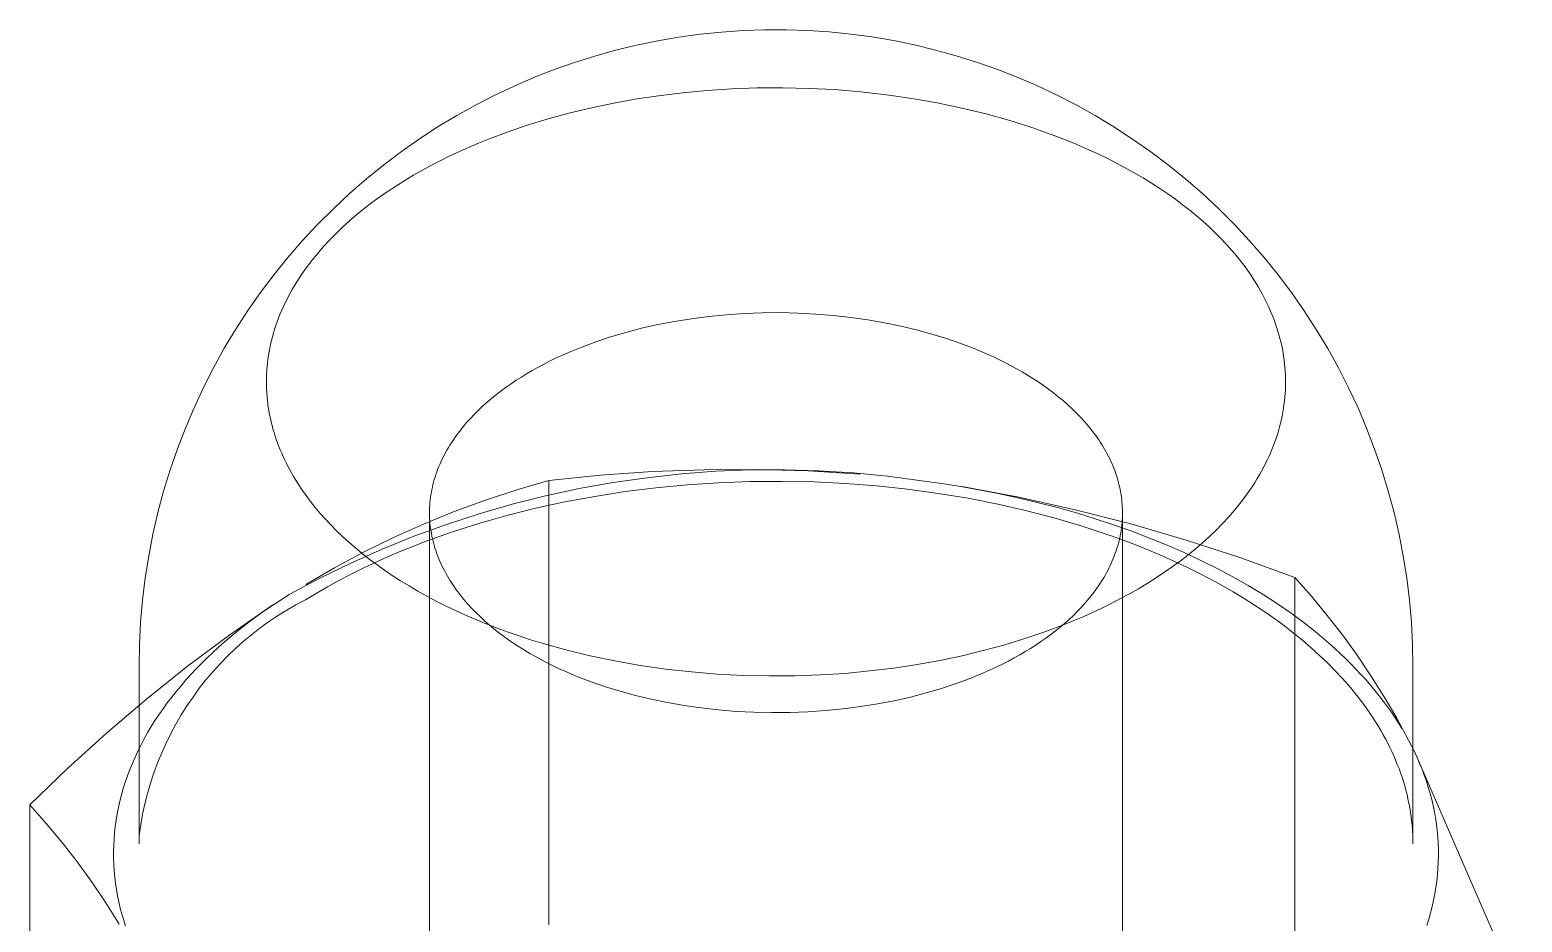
# Model space of a CAD drawing. Header units: millimetres. Extents: x -263 to 4879, y -277 to 2995.
# Drawn here: x 3973.29 to 3986.35, y 2103.64 to 2111.45 of the extents above; entities that cross this region are included whole.
import ezdxf

# ---------------------------------------------------------------- set-up
doc = ezdxf.new("R2010")
doc.units = ezdxf.units.MM
doc.layers.add('ZANO_R', color=7, linetype='Continuous', lineweight=0)

msp = doc.modelspace()

# ---------------------------------------------------------------- linework, layer by layer
at = {"layer": 'ZANO_R'}
for p, q in [((3979.343, 2111.427), (3979.532, 2111.44)), ((3979.532, 2111.44), (3979.72, 2111.446)), ((3979.72, 2111.446), (3979.909, 2111.447)), ((3979.909, 2111.447), (3980.097, 2111.44)), ((3980.097, 2111.44), (3980.285, 2111.428)), ((3978.415, 2111.268), (3978.599, 2111.312)), ((3978.599, 2111.312), (3978.783, 2111.35)), ((3978.783, 2111.35), (3978.969, 2111.382)), ((3978.969, 2111.382), (3979.156, 2111.408)), ((3979.156, 2111.408), (3979.343, 2111.427)), ((3980.285, 2111.428), (3980.473, 2111.409)), ((3980.473, 2111.409), (3980.66, 2111.384)), ((3980.66, 2111.384), (3980.846, 2111.352)), ((3980.846, 2111.352), (3981.03, 2111.314)), ((3981.03, 2111.314), (3981.214, 2111.27)), ((3978.054, 2111.161), (3978.234, 2111.217)), ((3978.234, 2111.217), (3978.415, 2111.268)), ((3981.214, 2111.27), (3981.395, 2111.22)), ((3981.395, 2111.22), (3981.575, 2111.163)), ((3977.7, 2111.029), (3977.876, 2111.098)), ((3977.876, 2111.098), (3978.054, 2111.161)), ((3981.575, 2111.163), (3981.753, 2111.101)), ((3981.753, 2111.101), (3981.929, 2111.033)), ((3977.357, 2110.874), (3977.527, 2110.955)), ((3977.527, 2110.955), (3977.7, 2111.029)), ((3979.214, 2110.916), (3978.999, 2110.896)), ((3979.433, 2110.93), (3979.214, 2110.916)), ((3979.655, 2110.938), (3979.433, 2110.93)), ((3979.879, 2110.939), (3979.655, 2110.938)), ((3980.105, 2110.934), (3979.879, 2110.939)), ((3980.332, 2110.923), (3980.105, 2110.934)), ((3980.559, 2110.904), (3980.332, 2110.923)), ((3981.929, 2111.033), (3982.102, 2110.958)), ((3982.102, 2110.958), (3982.273, 2110.878)), ((3977.024, 2110.696), (3977.189, 2110.788)), ((3977.189, 2110.788), (3977.357, 2110.874)), ((3978.384, 2110.803), (3978.191, 2110.762)), ((3978.583, 2110.839), (3978.384, 2110.803)), ((3978.789, 2110.87), (3978.583, 2110.839)), ((3978.999, 2110.896), (3978.789, 2110.87)), ((3980.785, 2110.879), (3980.559, 2110.904)), ((3981.008, 2110.846), (3980.785, 2110.879)), ((3981.229, 2110.807), (3981.008, 2110.846)), ((3981.446, 2110.762), (3981.229, 2110.807)), ((3982.273, 2110.878), (3982.441, 2110.792)), ((3982.441, 2110.792), (3982.611, 2110.698)), ((3976.863, 2110.599), (3977.024, 2110.696)), ((3977.824, 2110.668), (3977.648, 2110.614)), ((3978.004, 2110.717), (3977.824, 2110.668)), ((3978.191, 2110.762), (3978.004, 2110.717)), ((3981.659, 2110.71), (3981.446, 2110.762)), ((3981.866, 2110.652), (3981.659, 2110.71)), ((3981.967, 2110.621), (3981.866, 2110.652)), ((3982.611, 2110.698), (3982.777, 2110.597)), ((3976.699, 2110.493), (3976.863, 2110.599)), ((3977.474, 2110.555), (3977.301, 2110.49)), ((3977.648, 2110.614), (3977.474, 2110.555)), ((3982.066, 2110.589), (3981.967, 2110.621)), ((3982.164, 2110.555), (3982.066, 2110.589)), ((3982.26, 2110.52), (3982.164, 2110.555)), ((3982.777, 2110.597), (3982.94, 2110.491)), ((3976.54, 2110.381), (3976.699, 2110.493)), ((3977.132, 2110.42), (3977.048, 2110.383)), ((3977.216, 2110.456), (3977.132, 2110.42)), ((3977.301, 2110.49), (3977.216, 2110.456)), ((3982.354, 2110.483), (3982.26, 2110.52)), ((3982.446, 2110.445), (3982.354, 2110.483)), ((3982.536, 2110.406), (3982.446, 2110.445)), ((3982.624, 2110.366), (3982.536, 2110.406)), ((3982.94, 2110.491), (3983.099, 2110.38)), ((3976.234, 2110.142), (3976.385, 2110.264)), ((3976.385, 2110.264), (3976.54, 2110.381)), ((3976.804, 2110.262), (3976.725, 2110.219)), ((3976.884, 2110.304), (3976.804, 2110.262)), ((3976.965, 2110.344), (3976.884, 2110.304)), ((3977.048, 2110.383), (3976.965, 2110.344)), ((3982.71, 2110.325), (3982.624, 2110.366)), ((3982.794, 2110.283), (3982.71, 2110.325)), ((3982.875, 2110.24), (3982.794, 2110.283)), ((3983.099, 2110.38), (3983.255, 2110.263)), ((3983.255, 2110.263), (3983.406, 2110.14)), ((3976.087, 2110.014), (3976.234, 2110.142)), ((3976.571, 2110.129), (3976.496, 2110.082)), ((3976.647, 2110.175), (3976.571, 2110.129)), ((3976.725, 2110.219), (3976.647, 2110.175)), ((3982.954, 2110.196), (3982.875, 2110.24)), ((3983.031, 2110.151), (3982.954, 2110.196)), ((3983.105, 2110.105), (3983.031, 2110.151)), ((3983.406, 2110.14), (3983.552, 2110.013)), ((3975.945, 2109.881), (3976.087, 2110.014)), ((3976.423, 2110.034), (3976.352, 2109.984)), ((3976.496, 2110.082), (3976.423, 2110.034)), ((3983.177, 2110.059), (3983.105, 2110.105)), ((3983.247, 2110.012), (3983.177, 2110.059)), ((3983.314, 2109.964), (3983.247, 2110.012)), ((3983.552, 2110.013), (3983.694, 2109.88)), ((3975.807, 2109.744), (3975.945, 2109.881)), ((3976.215, 2109.882), (3976.149, 2109.829)), ((3976.282, 2109.934), (3976.215, 2109.882)), ((3976.352, 2109.984), (3976.282, 2109.934)), ((3983.378, 2109.916), (3983.314, 2109.964)), ((3983.441, 2109.867), (3983.378, 2109.916)), ((3983.5, 2109.818), (3983.441, 2109.867)), ((3983.694, 2109.88), (3983.832, 2109.742)), ((3975.675, 2109.602), (3975.807, 2109.744)), ((3976.086, 2109.774), (3976.025, 2109.719)), ((3976.149, 2109.829), (3976.086, 2109.774)), ((3983.558, 2109.768), (3983.5, 2109.818)), ((3983.613, 2109.718), (3983.558, 2109.768)), ((3983.832, 2109.742), (3983.964, 2109.6)), ((3975.966, 2109.662), (3975.91, 2109.605)), ((3976.025, 2109.719), (3975.966, 2109.662)), ((3983.665, 2109.668), (3983.613, 2109.718)), ((3983.715, 2109.618), (3983.665, 2109.668)), ((3983.763, 2109.567), (3983.715, 2109.618)), ((3975.547, 2109.455), (3975.675, 2109.602)), ((3975.805, 2109.487), (3975.756, 2109.427)), ((3975.856, 2109.546), (3975.805, 2109.487)), ((3975.91, 2109.605), (3975.856, 2109.546)), ((3983.808, 2109.516), (3983.763, 2109.567)), ((3983.851, 2109.465), (3983.808, 2109.516)), ((3983.964, 2109.6), (3984.092, 2109.453)), ((3975.425, 2109.304), (3975.547, 2109.455)), ((3975.71, 2109.366), (3975.666, 2109.304)), ((3975.756, 2109.427), (3975.71, 2109.366)), ((3983.893, 2109.412), (3983.851, 2109.465)), ((3983.933, 2109.359), (3983.893, 2109.412)), ((3983.971, 2109.304), (3983.933, 2109.359)), ((3984.092, 2109.453), (3984.214, 2109.302)), ((3975.308, 2109.148), (3975.425, 2109.304)), ((3975.626, 2109.242), (3975.606, 2109.211)), ((3975.646, 2109.273), (3975.626, 2109.242)), ((3975.666, 2109.304), (3975.646, 2109.273)), ((3984.007, 2109.249), (3983.971, 2109.304)), ((3984.042, 2109.193), (3984.007, 2109.249)), ((3984.214, 2109.302), (3984.331, 2109.147)), ((3975.196, 2108.989), (3975.308, 2109.148)), ((3975.536, 2109.084), (3975.52, 2109.052)), ((3975.552, 2109.116), (3975.536, 2109.084)), ((3975.57, 2109.147), (3975.552, 2109.116)), ((3975.588, 2109.179), (3975.57, 2109.147)), ((3975.606, 2109.211), (3975.588, 2109.179)), ((3984.074, 2109.136), (3984.042, 2109.193)), ((3984.089, 2109.107), (3984.074, 2109.136)), ((3984.104, 2109.078), (3984.089, 2109.107)), ((3984.331, 2109.147), (3984.442, 2108.987)), ((3975.09, 2108.826), (3975.196, 2108.989)), ((3975.477, 2108.955), (3975.465, 2108.922)), ((3975.491, 2108.987), (3975.477, 2108.955)), ((3975.505, 2109.019), (3975.491, 2108.987)), ((3975.52, 2109.052), (3975.505, 2109.019)), ((3979.385, 2108.953), (3979.541, 2108.963)), ((3979.541, 2108.963), (3979.698, 2108.969)), ((3979.698, 2108.969), (3979.855, 2108.971)), ((3979.855, 2108.971), (3980.011, 2108.967)), ((3980.011, 2108.967), (3980.167, 2108.959)), ((3980.167, 2108.959), (3980.321, 2108.947)), ((3984.119, 2109.048), (3984.104, 2109.078)), ((3984.132, 2109.019), (3984.119, 2109.048)), ((3984.145, 2108.989), (3984.132, 2109.019)), ((3984.158, 2108.959), (3984.145, 2108.989)), ((3984.17, 2108.929), (3984.158, 2108.959)), ((3984.442, 2108.987), (3984.548, 2108.824)), ((3974.99, 2108.659), (3975.09, 2108.826)), ((3975.43, 2108.825), (3975.421, 2108.792)), ((3975.441, 2108.857), (3975.43, 2108.825)), ((3975.452, 2108.89), (3975.441, 2108.857)), ((3975.465, 2108.922), (3975.452, 2108.89)), ((3978.504, 2108.798), (3978.642, 2108.834)), ((3978.642, 2108.834), (3978.784, 2108.866)), ((3978.784, 2108.866), (3978.93, 2108.894)), ((3978.93, 2108.894), (3979.079, 2108.918)), ((3979.079, 2108.918), (3979.231, 2108.938)), ((3979.231, 2108.938), (3979.385, 2108.953)), ((3980.321, 2108.947), (3980.473, 2108.929)), ((3980.473, 2108.929), (3980.623, 2108.908)), ((3980.623, 2108.908), (3980.769, 2108.883)), ((3980.769, 2108.883), (3980.911, 2108.853)), ((3980.911, 2108.853), (3981.049, 2108.82)), ((3984.182, 2108.899), (3984.17, 2108.929)), ((3984.192, 2108.869), (3984.182, 2108.899)), ((3984.203, 2108.838), (3984.192, 2108.869)), ((3984.212, 2108.807), (3984.203, 2108.838)), ((3984.548, 2108.824), (3984.648, 2108.658)), ((3975.395, 2108.694), (3975.388, 2108.661)), ((3975.403, 2108.727), (3975.395, 2108.694)), ((3975.411, 2108.759), (3975.403, 2108.727)), ((3975.421, 2108.792), (3975.411, 2108.759)), ((3978.119, 2108.67), (3978.242, 2108.716)), ((3978.242, 2108.716), (3978.371, 2108.758)), ((3978.371, 2108.758), (3978.504, 2108.798)), ((3981.049, 2108.82), (3981.183, 2108.783)), ((3981.183, 2108.783), (3981.312, 2108.744)), ((3981.312, 2108.744), (3981.436, 2108.701)), ((3981.436, 2108.701), (3981.554, 2108.656)), ((3984.221, 2108.776), (3984.212, 2108.807)), ((3984.23, 2108.745), (3984.221, 2108.776)), ((3984.237, 2108.714), (3984.23, 2108.745)), ((3984.245, 2108.682), (3984.237, 2108.714)), ((3974.896, 2108.489), (3974.99, 2108.659)), ((3975.372, 2108.563), (3975.368, 2108.53)), ((3975.377, 2108.596), (3975.372, 2108.563)), ((3975.382, 2108.628), (3975.377, 2108.596)), ((3975.388, 2108.661), (3975.382, 2108.628)), ((3977.836, 2108.545), (3977.89, 2108.571)), ((3977.89, 2108.571), (3977.945, 2108.597)), ((3977.945, 2108.597), (3978.002, 2108.622)), ((3978.002, 2108.622), (3978.06, 2108.646)), ((3978.06, 2108.646), (3978.119, 2108.67)), ((3981.554, 2108.656), (3981.667, 2108.608)), ((3981.667, 2108.608), (3981.722, 2108.583)), ((3981.722, 2108.583), (3981.774, 2108.558)), ((3984.251, 2108.651), (3984.245, 2108.682)), ((3984.257, 2108.619), (3984.251, 2108.651)), ((3984.262, 2108.587), (3984.257, 2108.619)), ((3984.266, 2108.556), (3984.262, 2108.587)), ((3984.648, 2108.658), (3984.742, 2108.487)), ((3974.807, 2108.315), (3974.896, 2108.489)), ((3975.36, 2108.432), (3975.359, 2108.4)), ((3975.362, 2108.465), (3975.36, 2108.432)), ((3975.365, 2108.498), (3975.362, 2108.465)), ((3975.368, 2108.53), (3975.365, 2108.498)), ((3977.59, 2108.407), (3977.636, 2108.436)), ((3977.636, 2108.436), (3977.684, 2108.464)), ((3977.684, 2108.464), (3977.733, 2108.491)), ((3977.733, 2108.491), (3977.784, 2108.518)), ((3977.784, 2108.518), (3977.836, 2108.545)), ((3981.774, 2108.558), (3981.826, 2108.532)), ((3981.826, 2108.532), (3981.876, 2108.506)), ((3981.876, 2108.506), (3981.925, 2108.48)), ((3981.925, 2108.48), (3981.973, 2108.452)), ((3981.973, 2108.452), (3982.021, 2108.424)), ((3984.27, 2108.524), (3984.266, 2108.556)), ((3984.273, 2108.491), (3984.27, 2108.524)), ((3984.276, 2108.459), (3984.273, 2108.491)), ((3984.277, 2108.427), (3984.276, 2108.459)), ((3984.742, 2108.487), (3984.83, 2108.314)), ((3974.725, 2108.139), (3974.807, 2108.315)), ((3975.359, 2108.4), (3975.359, 2108.367)), ((3975.359, 2108.367), (3975.359, 2108.335)), ((3975.359, 2108.335), (3975.36, 2108.302)), ((3975.36, 2108.302), (3975.362, 2108.27)), ((3977.414, 2108.287), (3977.457, 2108.318)), ((3977.457, 2108.318), (3977.501, 2108.349)), ((3977.501, 2108.349), (3977.545, 2108.379)), ((3977.545, 2108.379), (3977.59, 2108.407)), ((3982.021, 2108.424), (3982.068, 2108.394)), ((3982.068, 2108.394), (3982.114, 2108.364)), ((3982.114, 2108.364), (3982.159, 2108.333)), ((3982.159, 2108.333), (3982.204, 2108.301)), ((3982.204, 2108.301), (3982.247, 2108.269)), ((3984.278, 2108.395), (3984.277, 2108.427)), ((3984.277, 2108.297), (3984.278, 2108.33)), ((3984.279, 2108.362), (3984.278, 2108.395)), ((3984.278, 2108.33), (3984.279, 2108.362)), ((3984.83, 2108.314), (3984.913, 2108.138)), ((3975.362, 2108.27), (3975.364, 2108.238)), ((3975.364, 2108.238), (3975.367, 2108.206)), ((3975.367, 2108.206), (3975.371, 2108.174)), ((3975.371, 2108.174), (3975.375, 2108.142)), ((3977.253, 2108.154), (3977.292, 2108.188)), ((3977.292, 2108.188), (3977.332, 2108.222)), ((3977.332, 2108.222), (3977.373, 2108.255)), ((3977.373, 2108.255), (3977.414, 2108.287)), ((3982.247, 2108.269), (3982.289, 2108.235)), ((3982.289, 2108.235), (3982.331, 2108.201)), ((3982.331, 2108.201), (3982.371, 2108.166)), ((3984.265, 2108.166), (3984.269, 2108.199)), ((3984.269, 2108.199), (3984.273, 2108.232)), ((3984.273, 2108.232), (3984.275, 2108.264)), ((3984.275, 2108.264), (3984.277, 2108.297)), ((3974.649, 2107.96), (3974.725, 2108.139)), ((3975.375, 2108.142), (3975.38, 2108.11)), ((3975.38, 2108.11), (3975.386, 2108.078)), ((3975.386, 2108.078), (3975.393, 2108.047)), ((3975.393, 2108.047), (3975.4, 2108.015)), ((3977.11, 2108.008), (3977.144, 2108.045)), ((3977.144, 2108.045), (3977.179, 2108.082)), ((3977.179, 2108.082), (3977.216, 2108.118)), ((3977.216, 2108.118), (3977.253, 2108.154)), ((3982.371, 2108.166), (3982.41, 2108.13)), ((3982.41, 2108.13), (3982.447, 2108.093)), ((3982.447, 2108.093), (3982.483, 2108.056)), ((3982.483, 2108.056), (3982.518, 2108.018)), ((3984.242, 2108.035), (3984.249, 2108.068)), ((3984.249, 2108.068), (3984.255, 2108.101)), ((3984.255, 2108.101), (3984.261, 2108.134)), ((3984.261, 2108.134), (3984.265, 2108.166)), ((3984.913, 2108.138), (3984.988, 2107.959)), ((3974.58, 2107.778), (3974.649, 2107.96)), ((3975.4, 2108.015), (3975.408, 2107.984)), ((3975.408, 2107.984), (3975.416, 2107.953)), ((3975.416, 2107.953), (3975.425, 2107.922)), ((3975.425, 2107.922), (3975.435, 2107.891)), ((3977.017, 2107.891), (3977.047, 2107.93)), ((3977.047, 2107.93), (3977.078, 2107.969)), ((3977.078, 2107.969), (3977.11, 2108.008)), ((3982.518, 2108.018), (3982.552, 2107.979)), ((3982.552, 2107.979), (3982.584, 2107.939)), ((3982.584, 2107.939), (3982.614, 2107.899)), ((3984.207, 2107.905), (3984.217, 2107.937)), ((3984.217, 2107.937), (3984.226, 2107.97)), ((3984.226, 2107.97), (3984.234, 2108.003)), ((3984.234, 2108.003), (3984.242, 2108.035)), ((3984.988, 2107.959), (3985.058, 2107.777)), ((3974.516, 2107.594), (3974.58, 2107.778)), ((3975.435, 2107.891), (3975.445, 2107.861)), ((3975.445, 2107.861), (3975.456, 2107.83)), ((3975.456, 2107.83), (3975.467, 2107.8)), ((3975.467, 2107.8), (3975.479, 2107.77)), ((3976.938, 2107.768), (3976.951, 2107.789)), ((3976.951, 2107.789), (3976.963, 2107.81)), ((3976.963, 2107.81), (3976.989, 2107.85)), ((3976.989, 2107.85), (3977.017, 2107.891)), ((3982.614, 2107.899), (3982.643, 2107.858)), ((3982.643, 2107.858), (3982.656, 2107.838)), ((3982.656, 2107.838), (3982.67, 2107.817)), ((3982.67, 2107.817), (3982.682, 2107.796)), ((3982.682, 2107.796), (3982.695, 2107.775)), ((3984.16, 2107.774), (3984.173, 2107.807)), ((3984.173, 2107.807), (3984.185, 2107.839)), ((3984.185, 2107.839), (3984.196, 2107.872)), ((3984.196, 2107.872), (3984.207, 2107.905)), ((3985.058, 2107.777), (3985.121, 2107.594)), ((3975.479, 2107.77), (3975.492, 2107.74)), ((3975.492, 2107.74), (3975.505, 2107.71)), ((3975.505, 2107.71), (3975.519, 2107.681)), ((3975.519, 2107.681), (3975.533, 2107.652)), ((3975.533, 2107.652), (3975.548, 2107.622)), ((3976.875, 2107.641), (3976.884, 2107.662)), ((3976.884, 2107.662), (3976.894, 2107.684)), ((3976.894, 2107.684), (3976.905, 2107.705)), ((3976.905, 2107.705), (3976.916, 2107.726)), ((3976.916, 2107.726), (3976.927, 2107.747)), ((3976.927, 2107.747), (3976.938, 2107.768)), ((3982.695, 2107.775), (3982.707, 2107.754)), ((3982.707, 2107.754), (3982.718, 2107.733)), ((3982.718, 2107.733), (3982.729, 2107.711)), ((3982.729, 2107.711), (3982.74, 2107.69)), ((3982.74, 2107.69), (3982.75, 2107.668)), ((3982.75, 2107.668), (3982.76, 2107.647)), ((3982.76, 2107.647), (3982.769, 2107.625)), ((3984.101, 2107.646), (3984.117, 2107.678)), ((3984.117, 2107.678), (3984.132, 2107.71)), ((3984.132, 2107.71), (3984.146, 2107.742)), ((3984.146, 2107.742), (3984.16, 2107.774)), ((3974.459, 2107.408), (3974.516, 2107.594)), ((3975.548, 2107.622), (3975.563, 2107.594)), ((3975.563, 2107.594), (3975.596, 2107.536)), ((3975.596, 2107.536), (3975.63, 2107.48)), ((3976.828, 2107.51), (3976.834, 2107.532)), ((3976.834, 2107.532), (3976.842, 2107.554)), ((3976.842, 2107.554), (3976.849, 2107.576)), ((3976.849, 2107.576), (3976.857, 2107.598)), ((3976.857, 2107.598), (3976.866, 2107.619)), ((3976.866, 2107.619), (3976.875, 2107.641)), ((3978.282, 2107.548), (3977.829, 2107.502)), ((3978.735, 2107.58), (3978.282, 2107.548)), ((3978.393, 2107.483), (3978.691, 2107.526)), ((3978.691, 2107.526), (3978.991, 2107.559)), ((3979.19, 2107.596), (3978.735, 2107.58)), ((3978.991, 2107.559), (3979.291, 2107.582)), ((3979.645, 2107.598), (3979.19, 2107.596)), ((3979.291, 2107.582), (3979.592, 2107.594)), ((3979.592, 2107.594), (3979.894, 2107.596)), ((3980.099, 2107.585), (3979.645, 2107.598)), ((3979.894, 2107.596), (3980.195, 2107.587)), ((3980.553, 2107.557), (3980.099, 2107.585)), ((3980.195, 2107.587), (3980.496, 2107.568)), ((3980.496, 2107.568), (3980.796, 2107.539)), ((3980.796, 2107.539), (3981.095, 2107.499)), ((3982.769, 2107.625), (3982.778, 2107.603)), ((3982.778, 2107.603), (3982.786, 2107.581)), ((3982.786, 2107.581), (3982.794, 2107.559)), ((3982.794, 2107.559), (3982.801, 2107.537)), ((3982.801, 2107.537), (3982.808, 2107.515)), ((3984.012, 2107.487), (3984.031, 2107.519)), ((3984.031, 2107.519), (3984.05, 2107.55)), ((3984.05, 2107.55), (3984.068, 2107.582)), ((3984.068, 2107.582), (3984.085, 2107.614)), ((3984.085, 2107.614), (3984.101, 2107.646)), ((3985.121, 2107.594), (3985.178, 2107.408)), ((3974.409, 2107.221), (3974.459, 2107.408)), ((3975.63, 2107.48), (3975.666, 2107.425)), ((3975.666, 2107.425), (3975.705, 2107.37)), ((3976.798, 2107.376), (3976.802, 2107.398)), ((3976.802, 2107.398), (3976.806, 2107.421)), ((3976.806, 2107.421), (3976.811, 2107.443)), ((3976.811, 2107.443), (3976.816, 2107.465)), ((3976.816, 2107.465), (3976.822, 2107.488)), ((3976.822, 2107.488), (3976.828, 2107.51)), ((3977.551, 2107.42), (3977.275, 2107.33)), ((3977.829, 2107.502), (3977.551, 2107.42)), ((3977.802, 2107.367), (3978.096, 2107.43)), ((3977.829, 2107.502), (3977.829, 2103.613)), ((3978.096, 2107.43), (3978.393, 2107.483)), ((3978.498, 2107.404), (3978.232, 2107.362)), ((3978.767, 2107.437), (3978.498, 2107.404)), ((3979.04, 2107.463), (3978.767, 2107.437)), ((3979.316, 2107.482), (3979.04, 2107.463)), ((3979.594, 2107.492), (3979.316, 2107.482)), ((3979.873, 2107.494), (3979.594, 2107.492)), ((3980.151, 2107.489), (3979.873, 2107.494)), ((3980.426, 2107.475), (3980.151, 2107.489)), ((3980.699, 2107.454), (3980.426, 2107.475)), ((3980.97, 2107.426), (3980.699, 2107.454)), ((3981.237, 2107.389), (3980.97, 2107.426)), ((3981.095, 2107.499), (3981.266, 2107.475)), ((3981.5, 2107.346), (3981.237, 2107.389)), ((3981.266, 2107.475), (3981.437, 2107.448)), ((3981.437, 2107.448), (3981.608, 2107.418)), ((3981.944, 2107.355), (3981.448, 2107.448)), ((3981.608, 2107.418), (3981.778, 2107.384)), ((3982.808, 2107.515), (3982.815, 2107.492)), ((3982.815, 2107.492), (3982.82, 2107.47)), ((3982.82, 2107.47), (3982.826, 2107.448)), ((3982.826, 2107.448), (3982.831, 2107.425)), ((3982.831, 2107.425), (3982.835, 2107.403)), ((3982.835, 2107.403), (3982.839, 2107.38)), ((3983.928, 2107.363), (3983.971, 2107.425)), ((3983.971, 2107.425), (3983.992, 2107.456)), ((3983.992, 2107.456), (3984.012, 2107.487)), ((3985.178, 2107.408), (3985.228, 2107.22)), ((3975.705, 2107.37), (3975.744, 2107.317)), ((3975.744, 2107.317), (3975.786, 2107.265)), ((3975.786, 2107.265), (3975.829, 2107.213)), ((3976.786, 2107.24), (3976.787, 2107.263)), ((3976.787, 2107.263), (3976.788, 2107.286)), ((3976.788, 2107.286), (3976.79, 2107.308)), ((3976.79, 2107.308), (3976.792, 2107.331)), ((3976.792, 2107.331), (3976.795, 2107.353)), ((3976.795, 2107.353), (3976.798, 2107.376)), ((3977.275, 2107.33), (3977.003, 2107.23)), ((3977.22, 2107.209), (3977.51, 2107.293)), ((3977.715, 2107.258), (3977.464, 2107.196)), ((3977.51, 2107.293), (3977.802, 2107.367)), ((3977.971, 2107.314), (3977.715, 2107.258)), ((3978.232, 2107.362), (3977.971, 2107.314)), ((3981.759, 2107.295), (3981.5, 2107.346)), ((3982.014, 2107.236), (3981.759, 2107.295)), ((3981.778, 2107.384), (3981.948, 2107.347)), ((3982.436, 2107.246), (3981.944, 2107.355)), ((3981.948, 2107.347), (3982.117, 2107.307)), ((3982.117, 2107.307), (3982.284, 2107.264)), ((3982.284, 2107.264), (3982.449, 2107.217)), ((3982.839, 2107.38), (3982.842, 2107.358)), ((3982.842, 2107.358), (3982.845, 2107.335)), ((3982.845, 2107.335), (3982.847, 2107.312)), ((3982.847, 2107.312), (3982.849, 2107.29)), ((3982.849, 2107.29), (3982.85, 2107.267)), ((3982.85, 2107.267), (3982.851, 2107.244)), ((3983.833, 2107.242), (3983.881, 2107.302)), ((3983.881, 2107.302), (3983.928, 2107.363)), ((3974.365, 2107.031), (3974.409, 2107.221)), ((3975.829, 2107.213), (3975.875, 2107.162)), ((3975.875, 2107.162), (3975.922, 2107.112)), ((3977.003, 2107.23), (3976.734, 2107.12)), ((3976.786, 2107.218), (3976.786, 2107.24)), ((3976.786, 2107.195), (3976.786, 2107.218)), ((3976.787, 2107.172), (3976.786, 2107.195)), ((3976.786, 2099.824), (3976.786, 2107.15)), ((3976.788, 2107.15), (3976.787, 2107.172)), ((3976.79, 2107.127), (3976.788, 2107.15)), ((3976.792, 2107.105), (3976.79, 2107.127)), ((3976.934, 2107.116), (3977.22, 2107.209)), ((3977.218, 2107.126), (3976.979, 2107.049)), ((3977.464, 2107.196), (3977.218, 2107.126)), ((3982.263, 2107.171), (3982.014, 2107.236)), ((3982.507, 2107.099), (3982.263, 2107.171)), ((3982.924, 2107.121), (3982.436, 2107.246)), ((3982.449, 2107.217), (3982.613, 2107.167)), ((3982.613, 2107.167), (3982.774, 2107.114)), ((3982.848, 2107.131), (3982.845, 2107.109)), ((3982.849, 2107.154), (3982.848, 2107.131)), ((3982.851, 2107.176), (3982.849, 2107.154)), ((3982.851, 2107.244), (3982.851, 2107.222)), ((3982.851, 2107.222), (3982.851, 2107.199)), ((3982.851, 2107.199), (3982.851, 2107.176)), ((3982.851, 2107.199), (3982.851, 2099.824)), ((3983.671, 2107.067), (3983.727, 2107.124)), ((3983.727, 2107.124), (3983.781, 2107.183)), ((3983.781, 2107.183), (3983.833, 2107.242)), ((3985.228, 2107.22), (3985.272, 2107.03)), ((3974.328, 2106.84), (3974.365, 2107.031)), ((3975.922, 2107.112), (3975.972, 2107.061)), ((3975.972, 2107.061), (3976.025, 2107.011)), ((3976.025, 2107.011), (3976.08, 2106.961)), ((3976.47, 2107.002), (3976.209, 2106.874)), ((3976.371, 2106.9), (3976.65, 2107.013)), ((3976.734, 2107.12), (3976.47, 2107.002)), ((3976.65, 2107.013), (3976.934, 2107.116)), ((3976.979, 2107.049), (3976.747, 2106.966)), ((3976.795, 2107.082), (3976.792, 2107.105)), ((3976.799, 2107.059), (3976.795, 2107.082)), ((3976.802, 2107.037), (3976.799, 2107.059)), ((3976.807, 2107.014), (3976.802, 2107.037)), ((3976.812, 2106.992), (3976.807, 2107.014)), ((3982.744, 2107.02), (3982.507, 2107.099)), ((3982.86, 2106.978), (3982.744, 2107.02)), ((3982.774, 2107.114), (3982.933, 2107.057)), ((3982.827, 2106.996), (3982.821, 2106.974)), ((3982.831, 2107.019), (3982.827, 2106.996)), ((3982.836, 2107.041), (3982.831, 2107.019)), ((3982.839, 2107.064), (3982.836, 2107.041)), ((3982.843, 2107.086), (3982.839, 2107.064)), ((3982.845, 2107.109), (3982.843, 2107.086)), ((3983.408, 2106.98), (3982.924, 2107.121)), ((3982.933, 2107.057), (3983.089, 2106.998)), ((3983.089, 2106.998), (3983.242, 2106.936)), ((3983.551, 2106.955), (3983.612, 2107.011)), ((3983.612, 2107.011), (3983.671, 2107.067)), ((3985.272, 2107.03), (3985.309, 2106.84)), ((3976.209, 2106.874), (3975.953, 2106.738)), ((3976.08, 2106.961), (3976.137, 2106.911)), ((3976.096, 2106.777), (3976.371, 2106.9)), ((3976.137, 2106.911), (3976.197, 2106.862)), ((3976.521, 2106.877), (3976.412, 2106.829)), ((3976.633, 2106.922), (3976.521, 2106.877)), ((3976.747, 2106.966), (3976.633, 2106.922)), ((3976.817, 2106.97), (3976.812, 2106.992)), ((3976.823, 2106.947), (3976.817, 2106.97)), ((3976.829, 2106.925), (3976.823, 2106.947)), ((3976.836, 2106.903), (3976.829, 2106.925)), ((3976.843, 2106.881), (3976.836, 2106.903)), ((3976.851, 2106.858), (3976.843, 2106.881)), ((3982.788, 2106.864), (3982.78, 2106.842)), ((3982.796, 2106.886), (3982.788, 2106.864)), ((3982.803, 2106.908), (3982.796, 2106.886)), ((3982.81, 2106.93), (3982.803, 2106.908)), ((3982.816, 2106.952), (3982.81, 2106.93)), ((3982.821, 2106.974), (3982.816, 2106.952)), ((3982.975, 2106.934), (3982.86, 2106.978)), ((3983.088, 2106.889), (3982.975, 2106.934)), ((3983.198, 2106.842), (3983.088, 2106.889)), ((3983.242, 2106.936), (3983.391, 2106.87)), ((3983.391, 2106.87), (3983.537, 2106.802)), ((3983.887, 2106.824), (3983.408, 2106.98)), ((3983.422, 2106.848), (3983.488, 2106.901)), ((3983.488, 2106.901), (3983.551, 2106.955)), ((3974.298, 2106.648), (3974.328, 2106.84)), ((3975.953, 2106.738), (3975.702, 2106.592)), ((3975.825, 2106.645), (3976.096, 2106.777)), ((3976.197, 2106.862), (3976.259, 2106.813)), ((3976.304, 2106.781), (3976.198, 2106.73)), ((3976.259, 2106.813), (3976.324, 2106.765)), ((3976.412, 2106.829), (3976.304, 2106.781)), ((3976.324, 2106.765), (3976.391, 2106.717)), ((3976.859, 2106.836), (3976.851, 2106.858)), ((3976.868, 2106.815), (3976.859, 2106.836)), ((3976.877, 2106.793), (3976.868, 2106.815)), ((3976.887, 2106.771), (3976.877, 2106.793)), ((3976.897, 2106.75), (3976.887, 2106.771)), ((3976.908, 2106.728), (3976.897, 2106.75)), ((3982.733, 2106.734), (3982.722, 2106.713)), ((3982.743, 2106.756), (3982.733, 2106.734)), ((3982.753, 2106.777), (3982.743, 2106.756)), ((3982.762, 2106.799), (3982.753, 2106.777)), ((3982.771, 2106.82), (3982.762, 2106.799)), ((3982.78, 2106.842), (3982.771, 2106.82)), ((3983.307, 2106.793), (3983.198, 2106.842)), ((3983.214, 2106.695), (3983.286, 2106.745)), ((3983.286, 2106.745), (3983.355, 2106.796)), ((3983.415, 2106.742), (3983.307, 2106.793)), ((3983.355, 2106.796), (3983.422, 2106.848)), ((3983.52, 2106.691), (3983.415, 2106.742)), ((3983.537, 2106.802), (3983.68, 2106.731)), ((3984.36, 2106.651), (3983.887, 2106.824)), ((3985.309, 2106.84), (3985.34, 2106.648)), ((3974.274, 2106.455), (3974.298, 2106.648)), ((3975.558, 2106.504), (3975.825, 2106.645)), ((3975.992, 2106.625), (3975.893, 2106.57)), ((3976.094, 2106.678), (3975.992, 2106.625)), ((3976.198, 2106.73), (3976.094, 2106.678)), ((3976.391, 2106.717), (3976.46, 2106.67)), ((3976.46, 2106.67), (3976.532, 2106.624)), ((3976.532, 2106.624), (3976.607, 2106.578)), ((3976.919, 2106.707), (3976.908, 2106.728)), ((3976.931, 2106.685), (3976.919, 2106.707)), ((3976.942, 2106.664), (3976.931, 2106.685)), ((3976.955, 2106.643), (3976.942, 2106.664)), ((3976.968, 2106.622), (3976.955, 2106.643)), ((3976.981, 2106.602), (3976.968, 2106.622)), ((3982.674, 2106.63), (3982.648, 2106.589)), ((3982.687, 2106.65), (3982.674, 2106.63)), ((3982.699, 2106.671), (3982.687, 2106.65)), ((3982.711, 2106.692), (3982.699, 2106.671)), ((3982.722, 2106.713), (3982.711, 2106.692)), ((3983.067, 2106.6), (3983.141, 2106.647)), ((3983.141, 2106.647), (3983.214, 2106.695)), ((3983.623, 2106.637), (3983.52, 2106.691)), ((3983.723, 2106.582), (3983.623, 2106.637)), ((3983.68, 2106.731), (3983.818, 2106.657)), ((3983.818, 2106.657), (3983.952, 2106.581)), ((3984.36, 2102.763), (3984.36, 2106.651)), ((3984.505, 2106.488), (3984.36, 2106.651)), ((3985.34, 2106.648), (3985.363, 2106.455)), ((3975.437, 2106.426), (3975.558, 2106.504)), ((3975.795, 2106.513), (3975.7, 2106.456)), ((3975.893, 2106.57), (3975.795, 2106.513)), ((3976.607, 2106.578), (3976.683, 2106.533)), ((3976.683, 2106.533), (3976.762, 2106.489)), ((3976.762, 2106.489), (3976.844, 2106.446)), ((3976.995, 2106.581), (3976.981, 2106.602)), ((3977.023, 2106.54), (3976.995, 2106.581)), ((3977.054, 2106.5), (3977.023, 2106.54)), ((3977.086, 2106.461), (3977.054, 2106.5)), ((3982.591, 2106.509), (3982.56, 2106.47)), ((3982.62, 2106.549), (3982.591, 2106.509)), ((3982.648, 2106.589), (3982.62, 2106.549)), ((3982.834, 2106.467), (3982.913, 2106.51)), ((3982.913, 2106.51), (3982.991, 2106.554)), ((3982.991, 2106.554), (3983.067, 2106.6)), ((3983.821, 2106.526), (3983.723, 2106.582)), ((3983.916, 2106.469), (3983.821, 2106.526)), ((3983.952, 2106.581), (3984.082, 2106.503)), ((3984.082, 2106.503), (3984.207, 2106.422)), ((3984.644, 2106.321), (3984.505, 2106.488)), ((3974.257, 2106.261), (3974.274, 2106.455)), ((3975.414, 2106.412), (3975.037, 2106.149)), ((3975.205, 2106.261), (3975.319, 2106.345)), ((3975.319, 2106.345), (3975.437, 2106.426)), ((3975.536, 2106.365), (3975.456, 2106.316)), ((3975.617, 2106.412), (3975.536, 2106.365)), ((3975.7, 2106.456), (3975.617, 2106.412)), ((3976.844, 2106.446), (3976.927, 2106.404)), ((3976.927, 2106.404), (3977.013, 2106.363)), ((3977.013, 2106.363), (3977.101, 2106.323)), ((3977.119, 2106.422), (3977.086, 2106.461)), ((3977.154, 2106.384), (3977.119, 2106.422)), ((3977.19, 2106.346), (3977.154, 2106.384)), ((3977.228, 2106.31), (3977.19, 2106.346)), ((3982.458, 2106.357), (3982.422, 2106.321)), ((3982.493, 2106.394), (3982.458, 2106.357)), ((3982.527, 2106.432), (3982.493, 2106.394)), ((3982.506, 2106.309), (3982.589, 2106.347)), ((3982.56, 2106.47), (3982.527, 2106.432)), ((3982.589, 2106.347), (3982.672, 2106.385)), ((3982.672, 2106.385), (3982.753, 2106.426)), ((3982.753, 2106.426), (3982.834, 2106.467)), ((3984.008, 2106.411), (3983.916, 2106.469)), ((3984.097, 2106.351), (3984.008, 2106.411)), ((3984.184, 2106.291), (3984.097, 2106.351)), ((3984.207, 2106.422), (3984.327, 2106.339)), ((3985.363, 2106.455), (3985.38, 2106.261)), ((3974.247, 2106.067), (3974.257, 2106.261)), ((3975.095, 2106.175), (3975.205, 2106.261)), ((3975.378, 2106.264), (3975.302, 2106.209)), ((3975.456, 2106.316), (3975.378, 2106.264)), ((3977.101, 2106.323), (3977.191, 2106.284)), ((3977.191, 2106.284), (3977.283, 2106.246)), ((3977.267, 2106.274), (3977.228, 2106.31)), ((3977.307, 2106.239), (3977.267, 2106.274)), ((3977.283, 2106.246), (3977.377, 2106.21)), ((3977.348, 2106.204), (3977.307, 2106.239)), ((3982.163, 2106.174), (3982.336, 2106.239)), ((3982.306, 2106.218), (3982.265, 2106.185)), ((3982.345, 2106.251), (3982.306, 2106.218)), ((3982.336, 2106.239), (3982.421, 2106.273)), ((3982.384, 2106.286), (3982.345, 2106.251)), ((3982.422, 2106.321), (3982.384, 2106.286)), ((3982.421, 2106.273), (3982.506, 2106.309)), ((3984.268, 2106.229), (3984.184, 2106.291)), ((3984.349, 2106.166), (3984.268, 2106.229)), ((3984.327, 2106.339), (3984.442, 2106.254)), ((3984.442, 2106.254), (3984.552, 2106.167)), ((3984.777, 2106.149), (3984.644, 2106.321)), ((3985.38, 2106.261), (3985.39, 2106.067)), ((3975.037, 2106.149), (3974.668, 2105.875)), ((3974.937, 2106.04), (3974.989, 2106.085)), ((3974.989, 2106.085), (3975.095, 2106.175)), ((3975.156, 2106.091), (3975.086, 2106.029)), ((3975.228, 2106.151), (3975.156, 2106.091)), ((3975.302, 2106.209), (3975.228, 2106.151)), ((3977.39, 2106.171), (3977.348, 2106.204)), ((3977.377, 2106.21), (3977.473, 2106.174)), ((3977.434, 2106.138), (3977.39, 2106.171)), ((3977.478, 2106.106), (3977.434, 2106.138)), ((3977.473, 2106.174), (3977.571, 2106.141)), ((3977.523, 2106.075), (3977.478, 2106.106)), ((3977.571, 2106.141), (3977.671, 2106.108)), ((3977.671, 2106.108), (3977.772, 2106.077)), ((3981.813, 2106.061), (3981.989, 2106.115)), ((3981.989, 2106.115), (3982.163, 2106.174)), ((3982.137, 2106.091), (3982.092, 2106.061)), ((3982.18, 2106.121), (3982.137, 2106.091)), ((3982.223, 2106.152), (3982.18, 2106.121)), ((3982.265, 2106.185), (3982.223, 2106.152)), ((3984.427, 2106.103), (3984.349, 2106.166)), ((3984.502, 2106.038), (3984.427, 2106.103)), ((3984.552, 2106.167), (3984.657, 2106.078)), ((3984.905, 2105.973), (3984.777, 2106.149)), ((3974.244, 2105.872), (3974.247, 2106.067)), ((3974.838, 2105.947), (3974.887, 2105.994)), ((3974.887, 2105.994), (3974.937, 2106.04)), ((3975.018, 2105.964), (3974.953, 2105.897)), ((3975.086, 2106.029), (3975.018, 2105.964)), ((3977.57, 2106.045), (3977.523, 2106.075)), ((3977.616, 2106.016), (3977.57, 2106.045)), ((3977.664, 2105.987), (3977.616, 2106.016)), ((3977.713, 2105.96), (3977.664, 2105.987)), ((3977.761, 2105.933), (3977.713, 2105.96)), ((3977.772, 2106.077), (3977.979, 2106.019)), ((3977.979, 2106.019), (3978.191, 2105.967)), ((3978.191, 2105.967), (3978.408, 2105.922)), ((3981.253, 2105.927), (3981.447, 2105.967)), ((3981.447, 2105.967), (3981.633, 2106.012)), ((3981.633, 2106.012), (3981.813, 2106.061)), ((3981.953, 2105.976), (3981.904, 2105.948)), ((3982.001, 2106.004), (3981.953, 2105.976)), ((3982.047, 2106.032), (3982.001, 2106.004)), ((3982.092, 2106.061), (3982.047, 2106.032)), ((3984.574, 2105.973), (3984.502, 2106.038)), ((3984.644, 2105.907), (3984.574, 2105.973)), ((3984.657, 2106.078), (3984.707, 2106.034)), ((3984.707, 2106.034), (3984.756, 2105.988)), ((3984.756, 2105.988), (3984.804, 2105.943)), ((3985.026, 2105.792), (3984.905, 2105.973)), ((3985.39, 2106.067), (3985.394, 2105.872)), ((3974.244, 2104.321), (3974.244, 2105.872)), ((3974.668, 2105.875), (3974.309, 2105.588)), ((3974.698, 2105.804), (3974.743, 2105.852)), ((3974.743, 2105.852), (3974.79, 2105.9)), ((3974.79, 2105.9), (3974.838, 2105.947)), ((3974.89, 2105.827), (3974.829, 2105.756)), ((3974.953, 2105.897), (3974.89, 2105.827)), ((3977.811, 2105.907), (3977.761, 2105.933)), ((3977.863, 2105.881), (3977.811, 2105.907)), ((3977.916, 2105.856), (3977.863, 2105.881)), ((3977.97, 2105.832), (3977.916, 2105.856)), ((3978.083, 2105.784), (3977.97, 2105.832)), ((3978.408, 2105.922), (3978.629, 2105.883)), ((3978.629, 2105.883), (3978.853, 2105.851)), ((3978.853, 2105.851), (3979.078, 2105.825)), ((3979.078, 2105.825), (3979.305, 2105.807)), ((3980.423, 2105.813), (3980.638, 2105.834)), ((3980.638, 2105.834), (3980.849, 2105.859)), ((3980.849, 2105.859), (3981.054, 2105.89)), ((3981.054, 2105.89), (3981.253, 2105.927)), ((3981.692, 2105.843), (3981.636, 2105.818)), ((3981.747, 2105.868), (3981.692, 2105.843)), ((3981.801, 2105.895), (3981.747, 2105.868)), ((3981.853, 2105.921), (3981.801, 2105.895)), ((3981.904, 2105.948), (3981.853, 2105.921)), ((3984.71, 2105.839), (3984.644, 2105.907)), ((3984.774, 2105.771), (3984.71, 2105.839)), ((3984.804, 2105.943), (3984.85, 2105.897)), ((3984.85, 2105.897), (3984.895, 2105.851)), ((3984.895, 2105.851), (3984.939, 2105.804)), ((3985.394, 2105.872), (3985.394, 2104.321)), ((3974.57, 2105.656), (3974.611, 2105.705)), ((3974.611, 2105.705), (3974.654, 2105.755)), ((3974.654, 2105.755), (3974.698, 2105.804)), ((3974.829, 2105.756), (3974.771, 2105.682)), ((3978.201, 2105.739), (3978.083, 2105.784)), ((3978.325, 2105.696), (3978.201, 2105.739)), ((3978.454, 2105.656), (3978.325, 2105.696)), ((3979.305, 2105.807), (3979.532, 2105.795)), ((3979.532, 2105.795), (3979.758, 2105.79)), ((3979.758, 2105.79), (3979.983, 2105.791)), ((3979.983, 2105.791), (3980.205, 2105.799)), ((3980.205, 2105.799), (3980.423, 2105.813)), ((3981.395, 2105.724), (3981.267, 2105.681)), ((3981.518, 2105.769), (3981.395, 2105.724)), ((3981.578, 2105.793), (3981.518, 2105.769)), ((3981.636, 2105.818), (3981.578, 2105.793)), ((3984.834, 2105.703), (3984.774, 2105.771)), ((3984.892, 2105.633), (3984.834, 2105.703)), ((3984.939, 2105.804), (3984.981, 2105.758)), ((3984.981, 2105.758), (3985.022, 2105.711)), ((3985.022, 2105.711), (3985.061, 2105.663)), ((3985.142, 2105.608), (3985.026, 2105.792)), ((3974.309, 2105.588), (3973.958, 2105.29)), ((3974.491, 2105.554), (3974.53, 2105.605)), ((3974.53, 2105.605), (3974.57, 2105.656)), ((3974.716, 2105.606), (3974.663, 2105.529)), ((3974.771, 2105.682), (3974.716, 2105.606)), ((3978.588, 2105.619), (3978.454, 2105.656)), ((3978.726, 2105.586), (3978.588, 2105.619)), ((3978.869, 2105.557), (3978.726, 2105.586)), ((3979.015, 2105.531), (3978.869, 2105.557)), ((3980.853, 2105.574), (3980.707, 2105.546)), ((3980.995, 2105.606), (3980.853, 2105.574)), ((3981.133, 2105.642), (3980.995, 2105.606)), ((3981.267, 2105.681), (3981.133, 2105.642)), ((3984.946, 2105.563), (3984.892, 2105.633)), ((3984.998, 2105.492), (3984.946, 2105.563)), ((3985.061, 2105.663), (3985.099, 2105.616)), ((3985.099, 2105.616), (3985.136, 2105.568)), ((3985.136, 2105.568), (3985.171, 2105.521)), ((3985.252, 2105.42), (3985.142, 2105.608)), ((3974.383, 2105.399), (3974.418, 2105.451)), ((3974.418, 2105.451), (3974.454, 2105.503)), ((3974.454, 2105.503), (3974.491, 2105.554)), ((3974.613, 2105.449), (3974.566, 2105.368)), ((3974.663, 2105.529), (3974.613, 2105.449)), ((3979.164, 2105.51), (3979.015, 2105.531)), ((3979.316, 2105.493), (3979.164, 2105.51)), ((3979.47, 2105.48), (3979.316, 2105.493)), ((3979.626, 2105.472), (3979.47, 2105.48)), ((3979.783, 2105.469), (3979.626, 2105.472)), ((3979.94, 2105.47), (3979.783, 2105.469)), ((3980.096, 2105.476), (3979.94, 2105.47)), ((3980.252, 2105.487), (3980.096, 2105.476)), ((3980.406, 2105.502), (3980.252, 2105.487)), ((3980.558, 2105.522), (3980.406, 2105.502)), ((3980.707, 2105.546), (3980.558, 2105.522)), ((3985.046, 2105.421), (3984.998, 2105.492)), ((3985.171, 2105.521), (3985.205, 2105.473)), ((3985.205, 2105.473), (3985.237, 2105.425)), ((3974.319, 2105.294), (3974.351, 2105.347)), ((3974.351, 2105.347), (3974.383, 2105.399)), ((3974.566, 2105.368), (3974.521, 2105.286)), ((3985.092, 2105.348), (3985.046, 2105.421)), ((3985.113, 2105.312), (3985.092, 2105.348)), ((3985.134, 2105.276), (3985.113, 2105.312)), ((3985.237, 2105.425), (3985.268, 2105.376)), ((3985.355, 2105.228), (3985.252, 2105.42)), ((3985.268, 2105.376), (3985.298, 2105.328)), ((3973.958, 2105.29), (3973.618, 2104.981)), ((3974.234, 2105.133), (3974.261, 2105.187)), ((3974.261, 2105.187), (3974.289, 2105.241)), ((3974.289, 2105.241), (3974.319, 2105.294)), ((3974.48, 2105.201), (3974.442, 2105.116)), ((3974.521, 2105.286), (3974.48, 2105.201)), ((3985.154, 2105.239), (3985.134, 2105.276)), ((3985.173, 2105.202), (3985.154, 2105.239)), ((3985.191, 2105.165), (3985.173, 2105.202)), ((3985.209, 2105.128), (3985.191, 2105.165)), ((3985.355, 2105.228), (3985.381, 2105.178)), ((3985.381, 2105.178), (3985.406, 2105.128)), ((3974.185, 2105.025), (3974.209, 2105.079)), ((3974.209, 2105.079), (3974.234, 2105.133)), ((3974.442, 2105.116), (3974.406, 2105.029)), ((3985.226, 2105.091), (3985.209, 2105.128)), ((3985.242, 2105.054), (3985.226, 2105.091)), ((3985.257, 2105.016), (3985.242, 2105.054)), ((3985.406, 2105.128), (3985.43, 2105.077)), ((3986.35, 2102.96), (3985.408, 2105.129)), ((3985.43, 2105.077), (3985.452, 2105.025)), ((3973.618, 2104.981), (3973.288, 2104.661)), ((3974.123, 2104.86), (3974.142, 2104.915)), ((3974.142, 2104.915), (3974.163, 2104.97)), ((3974.163, 2104.97), (3974.185, 2105.025)), ((3974.374, 2104.941), (3974.344, 2104.852)), ((3974.406, 2105.029), (3974.374, 2104.941)), ((3985.272, 2104.979), (3985.257, 2105.016)), ((3985.285, 2104.941), (3985.272, 2104.979)), ((3985.298, 2104.904), (3985.285, 2104.941)), ((3985.31, 2104.866), (3985.298, 2104.904)), ((3985.452, 2105.025), (3985.473, 2104.973)), ((3985.473, 2104.973), (3985.493, 2104.921)), ((3985.493, 2104.921), (3985.511, 2104.869)), ((3974.09, 2104.75), (3974.106, 2104.805)), ((3974.106, 2104.805), (3974.123, 2104.86)), ((3974.344, 2104.852), (3974.318, 2104.762)), ((3985.322, 2104.828), (3985.31, 2104.866)), ((3985.332, 2104.79), (3985.322, 2104.828)), ((3985.342, 2104.752), (3985.332, 2104.79)), ((3985.511, 2104.869), (3985.528, 2104.816)), ((3985.528, 2104.816), (3985.544, 2104.762)), ((3973.288, 2104.661), (3973.432, 2104.499)), ((3973.288, 2100.773), (3973.288, 2104.661)), ((3974.063, 2104.639), (3974.076, 2104.695)), ((3974.076, 2104.695), (3974.09, 2104.75)), ((3974.295, 2104.671), (3974.275, 2104.579)), ((3974.318, 2104.762), (3974.295, 2104.671)), ((3985.35, 2104.714), (3985.342, 2104.752)), ((3985.358, 2104.676), (3985.35, 2104.714)), ((3985.366, 2104.637), (3985.358, 2104.676)), ((3985.544, 2104.762), (3985.558, 2104.709)), ((3985.558, 2104.709), (3985.571, 2104.655)), ((3985.571, 2104.655), (3985.582, 2104.601)), ((3974.035, 2104.473), (3974.043, 2104.528)), ((3974.043, 2104.528), (3974.052, 2104.584)), ((3974.052, 2104.584), (3974.063, 2104.639)), ((3974.275, 2104.579), (3974.259, 2104.487)), ((3985.372, 2104.599), (3985.366, 2104.637)), ((3985.378, 2104.56), (3985.372, 2104.599)), ((3985.382, 2104.522), (3985.378, 2104.56)), ((3985.386, 2104.483), (3985.382, 2104.522)), ((3985.582, 2104.601), (3985.591, 2104.547)), ((3985.591, 2104.547), (3985.599, 2104.492)), ((3973.432, 2104.499), (3973.571, 2104.331)), ((3974.025, 2104.361), (3974.029, 2104.417)), ((3974.029, 2104.417), (3974.035, 2104.473)), ((3974.259, 2104.487), (3974.245, 2104.394)), ((3985.389, 2104.445), (3985.386, 2104.483)), ((3985.393, 2104.383), (3985.389, 2104.445)), ((3985.394, 2104.321), (3985.393, 2104.383)), ((3985.599, 2104.492), (3985.606, 2104.437)), ((3985.606, 2104.437), (3985.611, 2104.383)), ((3985.611, 2104.383), (3985.614, 2104.327)), ((3973.571, 2104.331), (3973.705, 2104.159)), ((3974.021, 2104.25), (3974.022, 2104.306)), ((3974.022, 2104.306), (3974.025, 2104.361)), ((3985.614, 2104.327), (3985.616, 2104.272)), ((3985.616, 2104.272), (3985.617, 2104.217)), ((3973.705, 2104.159), (3973.833, 2103.983)), ((3974.021, 2104.195), (3974.021, 2104.25)), ((3974.023, 2104.14), (3974.021, 2104.195)), ((3974.026, 2104.085), (3974.023, 2104.14)), ((3985.615, 2104.161), (3985.612, 2104.106)), ((3985.617, 2104.217), (3985.615, 2104.161)), ((3974.031, 2104.03), (3974.026, 2104.085)), ((3974.038, 2103.975), (3974.031, 2104.03)), ((3985.602, 2103.995), (3985.594, 2103.939)), ((3985.608, 2104.05), (3985.602, 2103.995)), ((3985.612, 2104.106), (3985.608, 2104.05)), ((3973.833, 2103.983), (3973.954, 2103.803)), ((3974.046, 2103.92), (3974.038, 2103.975)), ((3974.056, 2103.866), (3974.046, 2103.92)), ((3974.067, 2103.812), (3974.056, 2103.866)), ((3985.585, 2103.884), (3985.574, 2103.828)), ((3985.594, 2103.939), (3985.585, 2103.884)), ((3973.954, 2103.803), (3974.07, 2103.618)), ((3974.079, 2103.758), (3974.067, 2103.812)), ((3974.093, 2103.705), (3974.079, 2103.758)), ((3985.561, 2103.773), (3985.547, 2103.717)), ((3985.574, 2103.828), (3985.561, 2103.773)), ((3974.109, 2103.652), (3974.093, 2103.705)), ((3974.126, 2103.599), (3974.109, 2103.652)), ((3985.532, 2103.662), (3985.514, 2103.607)), ((3985.547, 2103.717), (3985.532, 2103.662))]:
    msp.add_line(p, q, dxfattribs=at)

doc.saveas('drawing.dxf')
